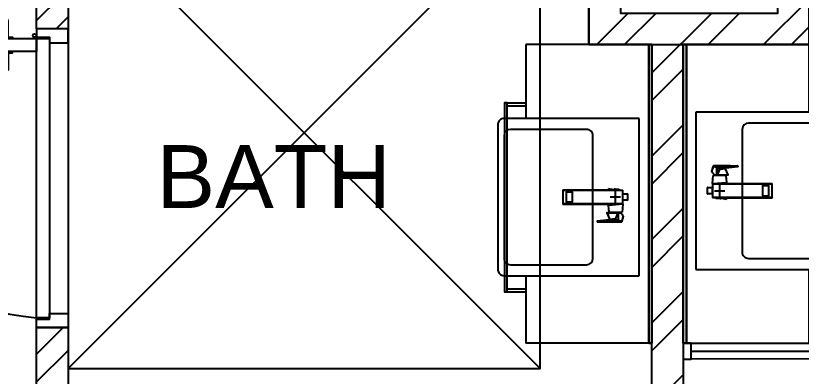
# Model space of a CAD drawing. Header units: millimetres. Extents: x -1214 to 71105, y 7230 to 56309.
# Drawn here: x 58604 to 61100, y 24745 to 25892 of the extents above; entities that cross this region are included whole.
import ezdxf
from ezdxf.enums import TextEntityAlignment as Align

# ---------------------------------------------------------------- set-up
doc = ezdxf.new("R2010")
doc.units = ezdxf.units.MM
doc.header["$MEASUREMENT"] = 0
doc.layers.get('0').update_dxf_attribs({"color": 8})
doc.layers.get('Defpoints').update_dxf_attribs({"color": 8})
for name, color, linetype in [('Architectural Features', 8, 'Continuous'), ('Default', 8, 'Continuous'), ('Door', 8, 'Continuous'), ('GBP Dim', 8, 'Continuous'), ('GBP Text 200', 8, 'Continuous'), ('hatch', 8, 'Continuous'), ('LP-Furn built-in', 8, 'Continuous'), ('LP-Sanitary', 8, 'Continuous'), ('WALL-NEW', 8, 'Continuous'), ('zzz-room mix', 8, 'Continuous')]:
    doc.layers.add(name, color=color, linetype=linetype)
doc.layers.add('LP-Nonplot', color=8, linetype='Continuous', plot=False)
doc.styles.add('BH', font='arial.ttf')
doc.dimstyles.new('200 GBP', dxfattribs={"dimscale": 1.5, "dimtxt": 150, "dimasz": 50, "dimexe": 100, "dimexo": 50, "dimgap": 50, "dimtad": 1, "dimdec": 0, "dimzin": 0, "dimdsep": 46, "dimtxsty": 'BH', "dimblk": 'ARCHTICK', "dimcen": 0.09, "dimdle": 100, "dimclrd": 9, "dimclre": 9, "dimclrt": 1, "dimadec": 0, "dimazin": 0, "dimtfac": 1, "dimtdec": 0, "dimtix": 1, "dimtmove": 2, "dimatfit": 3, "dimldrblk": 'ARCHTICK', "dimfxl": 300, "dimfxlon": 1, "dimtolj": 1, "dimtzin": 0, "dimarcsym": 0})

# ---------------------------------------------------------------- blocks, each defined once
blk = doc.blocks.new('SEANNOT_GROUP2')
at = {"layer": 'Default'}
blk.add_line((81.5, 351.1), (81.5, 317.9), dxfattribs=at)
blk = doc.blocks.new('SEANNOT_GROUP3')
at = {"layer": 'Default'}
blk.add_line((99.8, 335.2), (63.8, 335.2), dxfattribs=at)
blk = doc.blocks.new('ghtfdgd')
at = {"layer": 'LP-Sanitary'}
for p, q in [((79214.2, -115039.6), (79218.2, -114994.6)), ((79220.2, -114994.6), (79217.1, -115027.9)), ((79220.2, -114994.6), (79218.2, -114994.6)), ((79218.9, -115183.4), (79220.2, -114994.6)), ((79261.1, -114994.6), (79220.2, -114994.6)), ((79230.7, -114993.6), (79230.7, -114979.6)), ((79231.2, -114979.1), (79250.2, -114979.1)), ((79250.2, -114994.1), (79231.2, -114994.1)), ((79238.9, -114994.1), (79238.9, -114994.6)), ((79242.4, -114994.6), (79242.4, -114994.1)), ((79250.7, -114979.6), (79250.7, -114993.6)), ((79263.2, -114994.6), (79261.1, -114994.6)), ((79261.1, -114994.6), (79262.4, -115183.4)), ((79264.2, -115027.9), (79261.1, -114994.6)), ((79263.2, -114994.6), (79288.7, -114996.6)), ((79263.2, -114994.6), (79267.1, -115039.6)), ((79215.7, -115019.1), (79215.7, -115005.6)), ((79215.7, -115005.6), (79217.2, -115005.6)), ((79288.7, -115037.7), (79288.7, -114996.6)), ((79290.7, -115009.4), (79290.7, -115000.9)), ((79290.7, -115009.6), (79290.7, -115009.4)), ((79290.7, -115010.3), (79290.7, -115009.6)), ((79290.7, -115044.4), (79290.7, -115010.3)), ((79290.9, -115010.4), (79310.4, -115018.6)), ((79290.9, -115010.4), (79290.9, -115044.5)), ((79310.7, -115017.8), (79291, -115009.5)), ((79291, -115009.5), (79291, -115009.5)), ((79291, -115009.5), (79291, -115009.5)), ((79310.4, -115018.6), (79310.5, -115018.7)), ((79310.5, -115018.7), (79310.5, -115027.4)), ((79310.7, -115017.8), (79314.8, -115009.2)), ((79313.5, -115028.9), (79313.5, -115020.8)), ((79313.5, -115020.8), (79317.3, -115050.9)), ((79315.2, -115010.7), (79313.6, -115020.4)), ((79313.6, -115020.5), (79313.6, -115020.4)), ((79317.3, -115050.5), (79313.6, -115020.5)), ((79315.2, -115010.7), (79317.3, -115050.4)), ((79318, -115050.2), (79316, -115010.5)), ((79317.3, -115002.9), (79318.9, -114997.5)), ((79319.4, -115044.7), (79317.3, -115002.9)), ((79318.7, -114997.4), (79318.9, -114997.5)), ((79319.3, -114997.6), (79318.9, -114997.4)), ((79318.9, -114997.5), (79319.4, -114997.7)), ((79319.4, -114997.7), (79319.4, -115044.7)), ((79319.8, -115045.3), (79319.8, -114998.3)), ((79217.1, -115027.9), (79214.2, -115039.6)), ((79217.1, -115039.6), (79214.2, -115039.6)), ((79217.5, -115184.4), (79217.1, -115027.9)), ((79264.2, -115027.9), (79263.8, -115184.4)), ((79264.2, -115027.9), (79267.1, -115039.6)), ((79267.1, -115039.6), (79264.2, -115039.6)), ((79288.7, -115037.7), (79267.1, -115039.6)), ((79290.7, -115044.7), (79290.7, -115044.4)), ((79290.9, -115044.5), (79310.4, -115036.3)), ((79291, -115044.9), (79310.7, -115036.6)), ((79310.4, -115036.3), (79310.5, -115036.2)), ((79310.5, -115036.2), (79310.5, -115027.4)), ((79313.5, -115028.9), (79313.5, -115036.9)), ((79313.5, -115036.9), (79317.3, -115075.5)), ((79313.5, -115037), (79317.3, -115075.5)), ((79319.4, -115044.7), (79319.4, -115051)), ((79319.8, -115051.6), (79319.8, -115045.3)), ((79317.3, -115050.4), (79317.3, -115050.5)), ((79317.3, -115051.4), (79317.3, -115063.3)), ((79317.3, -115075.1), (79317.3, -115063.3)), ((79317.7, -115051.6), (79318.9, -115052.3)), ((79317.7, -115063.5), (79317.7, -115051.6)), ((79317.7, -115063.5), (79317.7, -115075.4)), ((79319.4, -115051), (79318, -115050.2)), ((79318.9, -115074.8), (79318.9, -115052.3)), ((79319.8, -115051.9), (79319.8, -115051.6)), ((79319.8, -115051.9), (79319.8, -115074.4)), ((79317.7, -115075.4), (79318.9, -115074.8)), ((79318, -115076), (79319.3, -115075.3)), ((79319.8, -115074.4), (79319.8, -115074.6)), ((79225, -115154.8), (79225, -115173.1)), ((79255.3, -115153.8), (79226, -115153.8)), ((79255.3, -115154), (79226, -115154)), ((79256.3, -115173.1), (79256.3, -115154.8)), ((79218.9, -115183.4), (79217.5, -115184.4)), ((79217.5, -115184.4), (79263.8, -115184.4)), ((79262.4, -115183.4), (79218.9, -115183.4)), ((79226, -115174.1), (79255.3, -115174.1)), ((79262.4, -115183.4), (79263.8, -115184.4))]:
    blk.add_line(p, q, dxfattribs=at)
for centre, radius, start, end in [((79231.2, -114979.6), 0.5, 90, 180), ((79231.2, -114993.6), 0.5, 180, 270), ((79250.2, -114979.6), 0.5, 0, 90), ((79250.2, -114993.6), 0.5, 270, 0), ((79511, -115282.7), 357.7, 125.8498, 127.9825), ((79530.3, -115308.3), 389.7, 125.9264, 127.8836), ((79301.7, -114992.9), 0.28, 69.6864, 135.2011), ((79240.7, -115019.1), 25, 180, 185.7425), ((79280.3, -115017.1), 20, 56.8024, 65.1654), ((79290.9, -115000.9), 0.2, 127.8526, 180), ((79234, -109870), 5139.5, 270.6358, 270.8997), ((79227.2, -108854.2), 6155.7, 270.59451, 270.81562), ((79288.3, -115009.7), 2.67, 3.1953, 9.3367), ((79319.7, -114996.5), 23.1, 247.1252, 247.4995), ((79312.3, -115020.9), 1.23, 6.0946, 11.5159), ((79314, -115009.4), 0.822, 12.8215, 37.3786), ((79314.7, -115011.5), 2.53, 77.4972, 90.7881), ((79315.1, -115009.5), 0.509, 38.0096, 78.4052), ((84763.2, -116562.2), 5664.7, 164.0221, 164.0885), ((79313.8, -115010.5), 2.18, 358.6743, 36.2852), ((79318.5, -114997.9), 0.689, 55.9542, 80.1325), ((79319, -114998.3), 0.8, 0.0065, 61.4767), ((79280.3, -115017.1), 20, 294.8346, 301.6128), ((79290.9, -115044.7), 0.2, 180.014, 293.047), ((79339.3, -115104.4), 73.6, 112.7571, 112.8748), ((79308.7, -115037.4), 4.84, 5.245, 7.1928), ((79310.7, -115037.3), 2.83, 5.6454, 8.8147), ((79317.8, -115050.7), 0.54, 62.2217, 149.6873), ((79305.3, -115051.3), 11.9, 359.6229, 2.1624), ((79315.7, -115050), 2.38, 342.3129, 353.972), ((79317.3, -115050.2), 0.738, 359.2113, 2.9985), ((79319.1, -115051.6), 0.688, 1.5121, 63.734), ((79313.2, -115075.2), 4.12, 356.1198, 1.3814), ((79317.8, -115075.5), 0.494, 177.6992, 295.8531), ((79318.6, -115075.3), 0.938, 181.0891, 220.2205), ((79319, -115074.6), 0.786, 294.1963, 0.4917)]:
    blk.add_arc(centre, radius, start, end, dxfattribs=at)
for centre, major_axis, ratio, start_param, end_param in [((79301.6, -114992.9), (0.117, -0.162), 0.844851, 2.109561, 3.167674), ((79290.9, -115000.9), (0.2, 0), 0.870233, 1.308042, 3.141593), ((79290.9, -115009.4), (0.2, 0), 0.870251, 1.333095, 3.141593), ((79290.9, -115010.3), (0.2, 0), 0.5, 3.141593, 4.712389), ((79290.9, -115000.9), (0.123, -0.158), 0.834595, 2.099205, 3.141593), ((79290.9, -115000.9), (0.123, -0.158), 0.834595, 3.141593, 3.165459), ((79290.9, -115010), (0.077, 0.836), 0.04975, 4.217846, 5.325586), ((79310.4, -115018.2), (-0.311, -0.737), 0.21898, 1.092037, 2.210933), ((79310.5, -115018.3), (-0.309, -0.738), 0.217421, 1.09135, 2.210755), ((79314.3, -115020.6), (-0.782, -0.167), 0.921627, 5.682069, 6.099643), ((79314.3, -115020.8), (-0.794, -0.099), 0.898005, 5.760928, 6.175764), ((79315.1, -115009.6), (0.173, 0.708), 0.018166, 0.444134, 0.918054), ((79315.3, -115009.6), (0.412, 0.321), 0.549065, 0.513637, 1.195391), ((79315.7, -115010.9), (-0.499, -0.026), 0.868619, 4.118709, 5.82428), ((79316.8, -115003.6), (0.961, -0.275), 0.902908, 1.271288, 1.565184), ((79318.4, -114998), (-0.211, -0.772), 0.117484, 2.694436, 3.141054), ((79318.5, -114998.1), (-0.382, -0.703), 0.237912, 2.705017, 3.14394), ((79319, -114998.3), (-0.382, -0.703), 0.237912, 2.705017, 3.141091), ((79319, -114998.3), (-0.8, 0), 0.876594, 3.141494, 4.164132), ((79290.9, -115044.4), (0.2, 0), 0.5, 3.141593, 4.712389), ((79290.9, -115044.1), (-0.077, 0.836), 0.04975, 2.065339, 3.17308), ((79310.4, -115035.9), (-0.311, 0.737), 0.21898, 2.049556, 3.141593), ((79310.5, -115035.8), (-0.309, 0.738), 0.217421, 2.050243, 3.169648), ((79310.4, -115035.9), (-0.311, 0.737), 0.21898, 3.141593, 3.168451), ((79314.3, -115036.7), (0.793, 0.106), 0.789486, 3.026004, 3.133916), ((79314.3, -115036.9), (0.796, 0.077), 0.827125, 3.057559, 3.141593), ((79319, -115045.3), (-0.8, 0), 0.876594, 3.141494, 4.164132), ((79317.8, -115050.6), (-0.5, -0.016), 0.857677, 4.139605, 5.842177), ((79317.8, -115050.9), (-0.5, -0.02), 0.273668, 4.356492, 6.23412), ((79317.8, -115063.3), (-0.5, 0), 0.5, 0.054498, 1.448623), ((79317.8, -115075.5), (-0.494, 0.079), 0.969108, 0.192451, 2.070079), ((79226, -115154.8), (-1, 0), 0.992546, 4.712389, 6.283185), ((79226, -115154.9), (1, 0), 0.890286, 1.570796, 3.141593), ((79255.3, -115154.8), (-1, 0), 0.992546, 3.141593, 4.712389), ((79255.3, -115154.9), (1, 0), 0.890286, 0, 1.570796), ((79226, -115173.1), (1, 0), 0.992546, 3.141593, 4.712389), ((79255.3, -115173.1), (1, 0), 0.992546, 4.712389, 6.283185)]:
    blk.add_ellipse(centre, major_axis=major_axis, ratio=ratio, start_param=start_param, end_param=end_param, dxfattribs=at)
for points, degree in [([(79301.8, -114992.7), (79301.7, -114992.6), (79301.7, -114992.7), (79301.6, -114992.7)], 3), ([(79318.6, -114997.3), (79316.3, -114996.6), (79310.7, -114995.1), (79301.8, -114992.7)], 3), ([(79313.5, -115028.9), (79313.5, -115028.4), (79313.4, -115028), (79312.3, -115027.4), (79311.4, -115027.4), (79310.5, -115027.4)], 5), ([(79317.9, -115075.9), (79317.9, -115076), (79318, -115076), (79318, -115075.9)], 3)]:
    blk.add_open_spline(points, degree=degree, dxfattribs=at)
for points, knots in [([(79301.6, -114992.7), (79301.9, -114992.8), (79302.2, -114992.9), (79302.5, -114993), (79305, -114993.6), (79307.5, -114994.3), (79310.1, -114995), (79312.9, -114995.8), (79315.8, -114996.6), (79318.7, -114997.4)], [0, 0, 0, 0, 0.051688, 0.051688, 0.051688, 0.494848, 0.494848, 0.494848, 1, 1, 1, 1]), ([(79291, -115009.5), (79291, -115009.5), (79290.9, -115009.5), (79290.8, -115009.6), (79290.7, -115009.6), (79290.7, -115009.6)], [0, 0, 0, 0, 0.5, 0.5, 1, 1, 1, 1]), ([(79291, -115000.7), (79291, -115000.8), (79291, -115000.8), (79291, -115000.9), (79291, -115001.2), (79291, -115001.4), (79291, -115001.7), (79291, -115002.7), (79291, -115003.8), (79291, -115004.8), (79291, -115006.3), (79291, -115007.8), (79291, -115009.2)], [0, 0, 0, 0, 0.02306, 0.02306, 0.02306, 0.115301, 0.115301, 0.115301, 0.484264, 0.484264, 0.484264, 1, 1, 1, 1]), ([(79310.5, -115018.7), (79310.9, -115018.8), (79311.2, -115019), (79311.9, -115019.4), (79312.2, -115019.7), (79312.8, -115020.1), (79313, -115020.3), (79313.4, -115020.5), (79313.5, -115020.5), (79313.5, -115020.7)], [0, 0, 0, 0, 0.25, 0.25, 0.5, 0.5, 0.75, 0.75, 1, 1, 1, 1]), ([(79313.6, -115020.4), (79313.5, -115020.2), (79313.5, -115020), (79313.3, -115019.6), (79313.2, -115019.3), (79312.7, -115018.8), (79312.3, -115018.6), (79311.6, -115018.2), (79311.2, -115018), (79310.8, -115017.9)], [0, 0, 0, 0, 0.25, 0.25, 0.5, 0.5, 0.75, 0.75, 1, 1, 1, 1]), ([(79314.8, -115009.2), (79314.8, -115009.2), (79314.9, -115009.2), (79314.9, -115009.2), (79315, -115009.2), (79315, -115009.2), (79315.1, -115009.2), (79315.2, -115009.2)], [0, 0, 0, 0, 0.25, 0.25, 0.5, 0.5, 1, 1, 1, 1]), ([(79317.1, -115002.7), (79317, -115003), (79316.9, -115003.3), (79316.8, -115003.6), (79316.5, -115004.7), (79316.2, -115005.8), (79315.9, -115006.9), (79315.7, -115007.6), (79315.4, -115008.3), (79315.2, -115009)], [0, 0, 0, 0, 0.131954, 0.131954, 0.131954, 0.659772, 0.659772, 0.659772, 1, 1, 1, 1]), ([(79315.2, -115009.2), (79315.2, -115009.2), (79315.2, -115009.2), (79315.2, -115009.2), (79315.2, -115009.2), (79315.2, -115009.2)], [0, 0, 0, 0, 0.5, 0.5, 1, 1, 1, 1]), ([(79315.2, -115009.2), (79315.3, -115009.3), (79315.3, -115009.4), (79315.3, -115009.5), (79315.3, -115009.6), (79315.3, -115009.8), (79315.3, -115009.8), (79315.3, -115009.9), (79315.3, -115010), (79315.2, -115010.2), (79315.2, -115010.3), (79315.2, -115010.5), (79315.2, -115010.6), (79315.2, -115010.7)], [0, 0, 0, 0, 0.125, 0.125, 0.25, 0.25, 0.375, 0.375, 0.5, 0.5, 0.75, 0.75, 1, 1, 1, 1]), ([(79318.7, -114997.4), (79318.6, -114997.5), (79318.6, -114997.7), (79318.5, -114997.9), (79318.2, -114999), (79317.9, -115000.1), (79317.5, -115001.2), (79317.4, -115001.7), (79317.2, -115002.2), (79317.1, -115002.7)], [0, 0, 0, 0, 0.095324, 0.095324, 0.095324, 0.707603, 0.707603, 0.707603, 1, 1, 1, 1]), ([(79310.5, -115036.2), (79310.9, -115036.1), (79311.2, -115035.9), (79311.9, -115035.6), (79312.2, -115035.5), (79312.8, -115035.6), (79313, -115035.7), (79313.4, -115036.2), (79313.5, -115036.5), (79313.5, -115036.8)], [0, 0, 0, 0, 0.25, 0.25, 0.5, 0.5, 0.75, 0.75, 1, 1, 1, 1]), ([(79310.8, -115036.5), (79311, -115036.5), (79311.3, -115036.3), (79311.8, -115036.2), (79312.2, -115036.1), (79312.5, -115036), (79312.8, -115036), (79313, -115036), (79313.1, -115036.1), (79313.2, -115036.2), (79313.4, -115036.3), (79313.5, -115036.6), (79313.5, -115036.7), (79313.5, -115036.8)], [0, 0, 0, 0, 0.124812, 0.2213171, 0.3092796, 0.3899271, 0.4711589, 0.5451559, 0.6166529, 0.6889172, 0.7974179, 0.8896188, 0.9816515, 0.9816515, 0.9816515, 0.9816515]), ([(79317.3, -115050.5), (79317.3, -115050.5), (79317.3, -115050.5), (79317.3, -115050.6), (79317.3, -115050.6), (79317.3, -115050.7), (79317.3, -115050.8), (79317.3, -115050.9)], [0, 0, 0, 0, 0.25, 0.25, 0.5, 0.5, 1, 1, 1, 1]), ([(79317.3, -115051.4), (79317.3, -115051.5), (79317.3, -115051.5), (79317.5, -115051.6), (79317.6, -115051.6), (79317.7, -115051.6)], [0, 0, 0, 0, 0.5, 0.5, 1, 1, 1, 1]), ([(79317.7, -115051.6), (79317.7, -115051.6), (79317.7, -115051.5), (79317.8, -115051.4), (79317.8, -115051.3), (79317.8, -115051.1), (79317.8, -115051), (79317.9, -115050.9), (79317.9, -115050.8), (79317.9, -115050.7)], [0, 0, 0, 0, 0.25, 0.25, 0.5, 0.5, 0.75, 0.75, 1, 1, 1, 1]), ([(79319.4, -115051), (79319.4, -115051), (79319.4, -115051), (79319.4, -115051), (79319.4, -115051), (79319.4, -115051), (79319.4, -115051), (79319.4, -115051.1), (79319.4, -115051.1), (79319.4, -115051.2), (79319.4, -115051.2), (79319.3, -115051.3), (79319.3, -115051.3), (79319.3, -115051.4), (79319.3, -115051.5), (79319.2, -115051.6), (79319.2, -115051.6), (79319.1, -115051.7), (79319.1, -115051.8), (79319, -115051.9), (79319, -115052), (79318.9, -115052.1), (79318.9, -115052.1), (79318.9, -115052.2), (79318.9, -115052.3), (79318.9, -115052.3), (79318.9, -115052.3), (79318.9, -115052.3), (79318.9, -115052.3), (79318.9, -115052.3), (79318.9, -115052.3)], [0, 0, 0, 0, 0.000034, 0.000034, 0.000034, 0.03445, 0.03445, 0.03445, 0.175251, 0.175251, 0.175251, 0.317196, 0.317196, 0.317196, 0.479622, 0.479622, 0.479622, 0.662074, 0.662074, 0.662074, 0.829132, 0.829132, 0.829132, 0.958486, 0.958486, 0.958486, 0.999966, 0.999966, 0.999966, 1, 1, 1, 1]), ([(79319.8, -115051.9), (79319.8, -115052), (79319.7, -115052), (79319.7, -115052.1), (79319.6, -115052.2), (79319.4, -115052.3), (79319.3, -115052.3), (79319.1, -115052.3), (79319, -115052.3), (79318.9, -115052.3)], [0, 0, 0, 0, 0.25, 0.25, 0.5, 0.5, 0.75, 0.75, 1, 1, 1, 1]), ([(79317.3, -115075.1), (79317.3, -115075.2), (79317.3, -115075.2), (79317.5, -115075.3), (79317.6, -115075.3), (79317.7, -115075.4)], [0, 0, 0, 0, 0.5, 0.5, 1, 1, 1, 1]), ([(79319.8, -115074.4), (79319.8, -115074.5), (79319.7, -115074.5), (79319.7, -115074.6), (79319.6, -115074.7), (79319.4, -115074.8), (79319.3, -115074.8), (79319.1, -115074.8), (79319, -115074.8), (79318.9, -115074.8)], [0, 0, 0, 0, 0.25, 0.25, 0.5, 0.5, 0.75, 0.75, 1, 1, 1, 1]), ([(79319.3, -115075.3), (79319.3, -115075.3), (79319.3, -115075.3), (79319.2, -115075.3), (79319.2, -115075.3), (79319.1, -115075.3), (79319.1, -115075.2), (79319, -115075.2), (79319, -115075.1), (79318.9, -115075.1), (79318.9, -115075), (79318.9, -115074.9), (79318.9, -115074.9), (79318.9, -115074.9), (79318.9, -115074.8), (79318.9, -115074.8), (79318.9, -115074.8), (79318.9, -115074.8), (79318.9, -115074.8)], [0.3296223, 0.3296223, 0.3296223, 0.3296223, 0.4796217, 0.4796217, 0.4796217, 0.6620737, 0.6620737, 0.6620737, 0.829132, 0.829132, 0.829132, 0.9584856, 0.9584856, 0.9584856, 0.9999655, 0.9999655, 0.9999655, 1, 1, 1, 1])]:
    blk.add_open_spline(points, degree=3, knots=knots, dxfattribs=at)
at = {"layer": 'LP-Nonplot'}
for name in ['SEANNOT_GROUP3', 'SEANNOT_GROUP2']:
    blk.add_blockref(name, (79159.1, -115352.3), dxfattribs=at)
blk = doc.blocks.new('SINK')
at = {"layer": 'LP-Sanitary'}
blk.add_line((-74936.8, -44774), (-75436.8, -44774), dxfattribs=at)
blk.add_lwpolyline([(-75436.8, -44774), (-75436.8, -45203.2, 0.414214), (-75416.8, -45223.2), (-74956.8, -45223.2, 0.414214), (-74936.8, -45203.2), (-74936.8, -44774)], format="xyb", dxfattribs=at)
blk.add_lwpolyline([(-75401.8, -44941.1), (-75401.8, -45183.3, 0.414117), (-75381.8, -45203.2), (-74991.8, -45203.2, 0.41431), (-74971.8, -45183.2), (-74971.8, -44941.1, 0.414117), (-74991.8, -44921.1), (-75381.8, -44921.1, 0.41431)], format="xyb", close=True, dxfattribs=at)
at = {"layer": 'LP-Furn built-in'}
blk.add_blockref('ghtfdgd', (-154427.4, 70168.1), dxfattribs=at)
blk = doc.blocks.new('pln_sink 1100x380')
at = {"ltscale": 1000}
for p, q in [((0, 0), (400, 0)), ((400, 0), (400, -235)), ((459.9, -184.9), (400, -184.9)), ((459.9, -194.9), (400, -194.9)), ((400, -735), (400, -950)), ((459.9, -776.6), (400, -776.6)), ((459.9, -786.6), (400, -786.6)), ((0, -950), (400, -950))]:
    blk.add_line(p, q, dxfattribs=at)
for points in [[(10, -950), (10, 0), (0, 0), (0, -950), (10, -950)], [(10, 0), (10, -950), (0, -950), (0, 0), (10, 0)]]:
    blk.add_lwpolyline(points, dxfattribs=at)
at = {"ltscale": 200}
blk.add_lwpolyline([(459.9, -184.9), (468.4, -184.9), (468.4, -786.6), (459.9, -786.6)], close=True, dxfattribs=at)
at = {"layer": 'LP-Furn built-in', "extrusion": (0, 0, -1), "zscale": -1, "rotation": 270}
blk.add_blockref('SINK', (44734, -75671.8), dxfattribs=at)
blk = doc.blocks.new('DOOR ACCES')
at = {"layer": 'Door'}
for p, q in [((68582.7, 17397.8), (68582.7, 17415.1)), ((68428.5, 17350.5), (69297.3, 17350.5)), ((68498.1, 17355.1), (68484.5, 17355.1)), ((68630.5, 17355.1), (68616.9, 17355.1)), ((68498.1, 17305.1), (68484.5, 17305.1)), ((68630.5, 17305.1), (68616.9, 17305.1)), ((68582.7, 17262.3), (68582.7, 17245.1))]:
    blk.add_line(p, q, dxfattribs=at)
at = {"layer": 'Door', "extrusion": (0, 0, -1)}
for p, q in [((69199.8, 17355.1), (69213.4, 17355.1)), ((69199.8, 17305.1), (69213.4, 17305.1))]:
    blk.add_line(p, q, dxfattribs=at)
at = {"layer": 'Door'}
for points in [[(68582.7, 17415.1), (68491.3, 17415.1, 0.414213), (68482.6, 17406.4), (68482.6, 17355.1)], [(69215.2, 17355.1), (69215.2, 17406.4, 0.414216), (69206.6, 17415.1), (68623.7, 17415.1, 0.414213), (68615, 17406.4), (68615, 17355.1)], [(68499.9, 17355.1), (68499.9, 17393.3, -0.414214), (68504.5, 17397.8), (68582.7, 17397.8)], [(68632.3, 17355.1), (68632.3, 17393.3, -0.414214), (68636.9, 17397.8), (69193.4, 17397.8, -0.414214), (69197.9, 17393.3), (69197.9, 17355.1)], [(68582.7, 17245.1), (68491.3, 17245.1, -0.414213), (68482.6, 17253.7), (68482.6, 17305.1)], [(68499.9, 17305.1), (68499.9, 17266.9, 0.414214), (68504.5, 17262.3), (68582.7, 17262.3)], [(69215.2, 17305.1), (69215.2, 17253.7, -0.414216), (69206.6, 17245.1), (68623.7, 17245.1, -0.414213), (68615, 17253.7), (68615, 17305.1)], [(68632.3, 17305.1), (68632.3, 17266.9, 0.414214), (68636.9, 17262.3), (69193.4, 17262.3, 0.414214), (69197.9, 17266.9), (69197.9, 17305.1)]]:
    blk.add_lwpolyline(points, format="xyb", dxfattribs=at)
for points in [[(69305.9, 17381.8), (69305.9, 17355.1), (69346.8, 17355.1), (69346.8, 17336.9), (69405.9, 17336.9), (69405.9, 17381.8)], [(69305.9, 17350.5), (69305.9, 17309.6), (68418.5, 17309.6), (68418.5, 17350.5), (69305.9, 17350.5)], [(68468.5, 17350.5), (68514, 17350.5), (68514, 17355.1), (68468.5, 17355.1), (68468.5, 17350.5)], [(68601, 17350.5), (68646.4, 17350.5), (68646.4, 17355.1), (68601, 17355.1), (68601, 17350.5)], [(69229.3, 17350.5), (69183.8, 17350.5), (69183.8, 17355.1), (69229.3, 17355.1), (69229.3, 17350.5)], [(68468.5, 17309.6), (68514, 17309.6), (68514, 17305.1), (68468.5, 17305.1), (68468.5, 17309.6)], [(68601, 17309.6), (68646.4, 17309.6), (68646.4, 17305.1), (68601, 17305.1), (68601, 17309.6)], [(69229.3, 17309.6), (69183.8, 17309.6), (69183.8, 17305.1), (69229.3, 17305.1), (69229.3, 17309.6)], [(69305.9, 16431.8), (69305.9, 16458.6), (69346.8, 16458.6), (69346.8, 16476.8), (69405.9, 16476.8), (69405.9, 16431.8)]]:
    blk.add_lwpolyline(points, close=True, dxfattribs=at)
at = {"layer": 'Door', "ltscale": 250}
blk.add_lwpolyline([(69305.9, 17350.5), (69346.8, 17350.5), (69346.8, 16463.2), (69305.9, 16463.2), (69305.9, 17350.5)], close=True, dxfattribs=at)
at = {"layer": 'Door', "ltscale": 0.1}
blk.add_circle((69299.5, 17360.5), 5.45, dxfattribs=at)
at = {"layer": 'Door'}
blk.add_arc((69391.7, 17441.4), 982, 187.7148, 264.989, dxfattribs=at)
blk = doc.blocks.new('_ArchTick')
at = {"color": 0, "const_width": 0.1}
blk.add_lwpolyline([(0.5, 0.5), (-0.5, -0.5)], dxfattribs=at)
blk = doc.blocks.new('*D239')
at = {"layer": 'Defpoints', "color": 0, "transparency": 16777216}
for p in [(58670, 24900.1), (58770, 24900), (58770, 23320.1)]:
    blk.add_point(p, dxfattribs=at)
at = {"layer": 'GBP Dim', "color": 9, "lineweight": -2, "transparency": 16777216}
for p, q in [((58670, 23770.1), (58670, 23170.1)), ((58770, 23770.1), (58770, 23170.1)), ((58670, 23320.1), (58595, 23320.1)), ((58670, 23320.1), (58770, 23320.1)), ((58770, 23320.1), (58845, 23320.1))]:
    blk.add_line(p, q, dxfattribs=at)
at = {"layer": 'GBP Dim', "color": 9, "lineweight": -2, "transparency": 16777216, "xscale": 75, "yscale": 75, "zscale": 75}
blk.add_blockref('_ArchTick', (58670, 23320.1), dxfattribs=at)
at = {"layer": 'GBP Dim', "color": 9, "lineweight": -2, "transparency": 16777216, "xscale": 75, "yscale": 75, "zscale": 75, "rotation": 180}
blk.add_blockref('_ArchTick', (58770, 23320.1), dxfattribs=at)
at = {"layer": 'GBP Dim', "transparency": 16777216, "insert": (58720, 23510), "char_height": 225, "attachment_point": 5, "style": 'BH'}
blk.add_mtext('\\A1;100', dxfattribs=at)
blk = doc.blocks.new('*D240')
at = {"layer": 'Defpoints', "color": 0, "transparency": 16777216}
for p in [(60625, 25637.6), (58770, 24900), (60625, 23320.1)]:
    blk.add_point(p, dxfattribs=at)
at = {"layer": 'GBP Dim', "color": 9, "lineweight": -2, "transparency": 16777216}
for p, q in [((58770, 23770.1), (58770, 23170.1)), ((60625, 23770.1), (60625, 23170.1)), ((58620, 23320.1), (60775, 23320.1))]:
    blk.add_line(p, q, dxfattribs=at)
at = {"layer": 'GBP Dim', "color": 9, "lineweight": -2, "transparency": 16777216, "xscale": 75, "yscale": 75, "zscale": 75, "rotation": 180}
blk.add_blockref('_ArchTick', (58770, 23320.1), dxfattribs=at)
at = {"layer": 'GBP Dim', "color": 9, "lineweight": -2, "transparency": 16777216, "xscale": 75, "yscale": 75, "zscale": 75}
blk.add_blockref('_ArchTick', (60625, 23320.1), dxfattribs=at)
at = {"layer": 'GBP Dim', "transparency": 16777216, "insert": (59750, 23510), "char_height": 225, "attachment_point": 5, "style": 'BH'}
blk.add_mtext('\\A1;1925', dxfattribs=at)
blk = doc.blocks.new('*D241')
at = {"layer": 'Defpoints', "color": 0, "transparency": 16777216}
for p in [(60625, 25737.6), (60725, 25737.6), (60725, 23320.1)]:
    blk.add_point(p, dxfattribs=at)
at = {"layer": 'GBP Dim', "color": 9, "lineweight": -2, "transparency": 16777216}
for p, q in [((60625, 23770.1), (60625, 23170.1)), ((60725, 23770.1), (60725, 23170.1)), ((60625, 23320.1), (60550, 23320.1)), ((60625, 23320.1), (60725, 23320.1)), ((60725, 23320.1), (60800, 23320.1))]:
    blk.add_line(p, q, dxfattribs=at)
at = {"layer": 'GBP Dim', "color": 9, "lineweight": -2, "transparency": 16777216, "xscale": 75, "yscale": 75, "zscale": 75}
blk.add_blockref('_ArchTick', (60625, 23320.1), dxfattribs=at)
at = {"layer": 'GBP Dim', "color": 9, "lineweight": -2, "transparency": 16777216, "xscale": 75, "yscale": 75, "zscale": 75, "rotation": 180}
blk.add_blockref('_ArchTick', (60725, 23320.1), dxfattribs=at)
at = {"layer": 'GBP Dim', "transparency": 16777216, "insert": (60675, 23504.7), "char_height": 225, "attachment_point": 5, "style": 'BH'}
blk.add_mtext('\\A1;100', dxfattribs=at)

msp = doc.modelspace()

# ---------------------------------------------------------------- hatches: boundary and pattern name
at = {"layer": 'hatch'}
h = msp.add_hatch(dxfattribs=at)
h.set_pattern_fill('ANSI32', color=256, scale=500, style=0)
h.set_pattern_definition([(45, (60309.3, 10279.93), (-132.5825, 132.5825), []), (45, (60397.68, 10279.93), (-132.5825, 132.5825), [])])
edge = h.paths.add_edge_path()
edge.add_line((62050, 27100), (62250, 27100))
edge.add_line((62250, 27100), (62250, 27000))
edge.add_line((62250, 27000), (62200, 27000))
edge.add_line((62200, 27000), (62200, 26300.6))
edge.add_line((62200, 26300.6), (62200, 25600.1))
edge.add_line((62200, 25600.1), (62100, 25600.1))
edge.add_line((62100, 25600.1), (62100, 26299.9))
edge.add_line((62100, 26299.9), (61125, 26299.9))
edge.add_line((61125, 26299.9), (61125, 26400))
edge.add_line((61125, 26400), (62100, 26400))
edge.add_line((62100, 26400), (62100, 27000))
edge.add_line((62100, 27000), (62050, 27000))
edge.add_line((62050, 27000), (62050, 27100))
h.paths.add_polyline_path([(60725, 25800.2), (60725, 23950.2), (62100, 23950.2), (62100, 24850.3), (62200, 24850.3), (62200, 23850.2), (61125, 23850.2), (61125, 23770.1), (61025, 23770.1), (61025, 23720.1), (58670, 23720.1), (58670, 23770.1), (58670, 24900), (58770, 24900), (58770, 23820.1), (60625, 23820.1), (60625, 25800.2), (60425, 25800.2), (60425, 27000.2), (58770, 27000.2), (58770, 25850), (58670, 25850), (58670, 27000.2), (58300, 27000.2), (58300, 27100.2), (60525, 27100.2), (60525, 25900.2), (61025, 25900.2), (61025, 26100.2), (61125, 26100.2), (61125, 25800.2)])

# ---------------------------------------------------------------- linework, layer by layer
at = {"layer": 'Architectural Features', "ltscale": 10}
for p, q in [((58770, 24769.9), (60270, 26269.9)), ((60270, 24769.9), (58770, 26269.9))]:
    msp.add_line(p, q, dxfattribs=at)
msp.add_lwpolyline([(58770, 24769.9), (60270, 24769.9), (60270, 26269.9), (58770, 26269.9)], close=True, dxfattribs=at)
at = {"layer": 'LP-Sanitary'}
for points in [[(60725, 24850), (61450, 24850.1)], [(60725, 24850), (60725, 23950), (62100, 23950), (62100, 24800.1)], [(60725, 24850), (60725, 24800), (60750, 24800), (60750, 24850), (60725, 24850)], [(60749.9, 24825), (61450, 24825.1)], [(61450, 24800.1), (60750, 24800)]]:
    msp.add_lwpolyline(points, dxfattribs=at)
at = {"layer": 'WALL-NEW'}
for points in [[(61125, 23770.1), (61025, 23770.1), (61025, 23720.1), (58670, 23720.1), (58670, 23770.1), (58670, 24900), (58770, 24900), (58770, 23820.1), (60625, 23820.1), (60625, 25800.2), (60425, 25800.2), (60425, 27000.2), (58770, 27000.2), (58770, 25850), (58670, 25850), (58670, 27000.2), (58300, 27000.2), (58300, 27100.2), (60525, 27100.2), (60525, 25900.2), (61025, 25900.2), (61025, 26100.2), (61125, 26100.2)], [(60725, 25800.2), (60725, 23950.2), (62100, 23950.2)], [(61125, 25800.2), (60725, 25800.2)]]:
    msp.add_lwpolyline(points, dxfattribs=at)
at = {"layer": 'zzz-room mix'}
msp.add_lwpolyline([(63800, 23000), (63800, 20125), (61124.1, 20124.9), (61125, 21000), (57876.2, 21000), (57875, 20125), (55100, 20125), (55100, 24300), (57300, 24300), (57300, 27000.1), (57300, 27000.1), (60425, 27000.1), (60425, 25800), (61063.3, 25800), (61125, 25800.1), (61125, 26299.9), (62200, 26299.9), (62200, 27000.1), (63800, 27000.1), (63800, 24300), (63974.2, 24300), (63974.2, 23000)], close=True, dxfattribs=at)

# ---------------------------------------------------------------- block references
at = {"layer": 'Door'}
msp.add_blockref('DOOR ACCES', (-10635.9, 8468.2), dxfattribs=at)
at = {"layer": 'LP-Sanitary', "xscale": -1}
msp.add_blockref('pln_sink 1100x380', (60625, 25800), dxfattribs=at)
at = {"layer": 'LP-Sanitary', "xscale": -1, "rotation": 180}
msp.add_blockref('pln_sink 1100x380', (60725, 24850), dxfattribs=at)

# ---------------------------------------------------------------- texts
at = {"layer": 'GBP Text 200', "style": 'BH'}
msp.add_text('BATH', height=200, dxfattribs=at).set_placement((59423.7, 25280.1), align=Align.CENTER)

# ---------------------------------------------------------------- dimensions: what is measured, and where the dimension line sits
at = {"layer": 'GBP Dim'}
dim = msp.add_linear_dim(base=(60725, 23320.1), p1=(60625, 25737.6), p2=(60725, 25737.6), dimstyle='200 GBP', override={"dimclrt": 256, "dimfxl": 300}, dxfattribs=at)
dim.commit()
dim.dimension.update_dxf_attribs({"geometry": '*D241', "text_midpoint": (60675, 23504.7), "dimtype": 160})
dim = msp.add_linear_dim(base=(60625, 23320.1), p1=(58770, 24900), p2=(60625, 25637.6), text='1925', dimstyle='200 GBP', override={"dimclrt": 256, "dimfxl": 300}, dxfattribs=at)
dim.commit()
dim.dimension.update_dxf_attribs({"geometry": '*D240', "text_midpoint": (59750, 23510), "dimtype": 160})
dim = msp.add_linear_dim(base=(58770, 23320.1), p1=(58670, 24900.1), p2=(58770, 24900), dimstyle='200 GBP', override={"dimclrt": 256, "dimfxl": 300}, dxfattribs=at)
dim.commit()
dim.dimension.update_dxf_attribs({"geometry": '*D239', "text_midpoint": (58720, 23510)})

doc.saveas('drawing.dxf')
